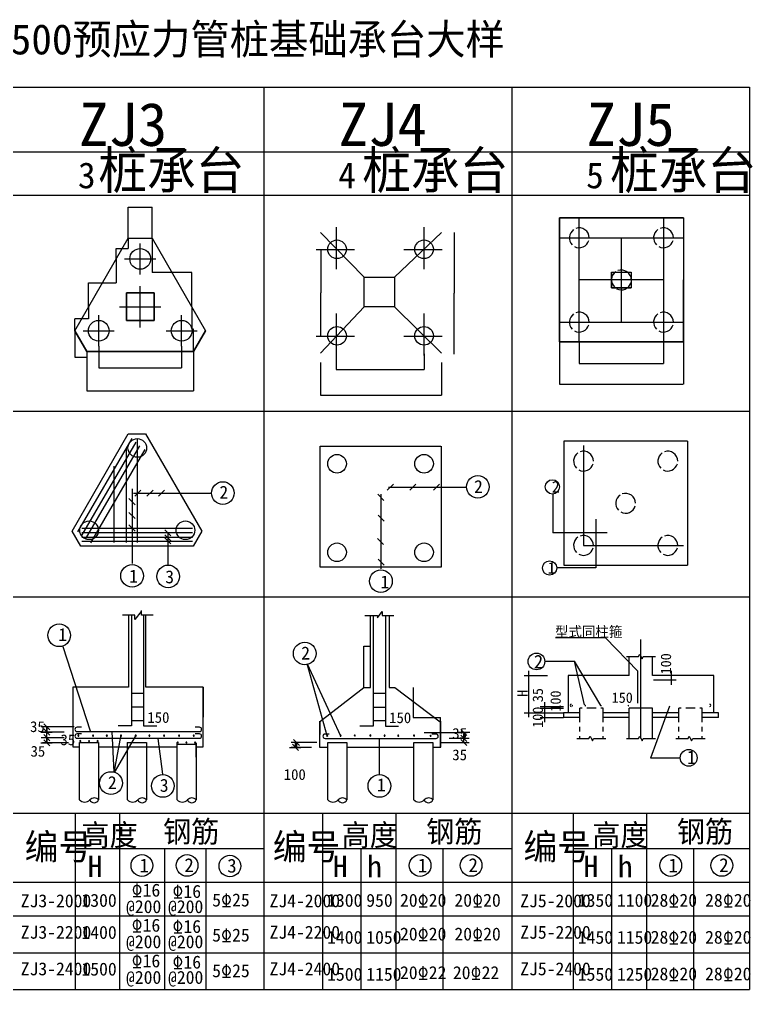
# Model space of a CAD drawing. Header units: metres. Extents: x 286951 to 370790, y 63783 to 92969.
# Drawn here: x 348724 to 370790, y 63783 to 92969 of the extents above; entities that cross this region are included whole.
import ezdxf

# ---------------------------------------------------------------- set-up
doc = ezdxf.new("R2010")
doc.units = ezdxf.units.M
for name, color, linetype in [('000JN-COL01-------456', 2, 'Continuous'), ('AXIS', 3, 'Continuous'), ('CC3', 7, 'Continuous'), ('DIME', 140, 'Continuous'), ('JGELEM', 130, 'Continuous'), ('NONE', 7, 'Continuous'), ('PUB_DIM', 3, 'Continuous'), ('QC', 4, 'Continuous'), ('STEEL', 6, 'Continuous'), ('TEXT1', 9, 'Continuous'), ('WALL1', 94, 'Continuous'), ('WALL2', 3, 'Continuous'), ('ZX', 3, 'Continuous')]:
    doc.layers.add(name, color=color, linetype=linetype)
doc.dimstyles.get("Standard").update_dxf_attribs({"dimtxt": 2.5, "dimasz": 2.5, "dimexe": 1.25, "dimexo": 0.625, "dimtad": 1, "dimcen": 2.5, "dimazin": 3, "dimtfac": 1, "dimtmove": 0, "dimatfit": 3})

# ---------------------------------------------------------------- blocks, each defined once
blk = doc.blocks.new('TICK')
for p, q in [((0, 141.37), (0, -122.15)), ((0, 0), (104.56, 0))]:
    blk.add_line(p, q)
blk.add_lwpolyline([(-70.71, -70.71), (70.71, 70.71)])
blk = doc.blocks.new('*D14')
for p, q in [((365572.54, 83265.36), (365572.54, 82616.3)), ((368108.84, 83265.36), (368108.84, 82616.3)), ((365572.79, 82616.3), (366838.69, 82616.3)), ((366842.69, 82616.3), (368108.59, 82616.3))]:
    blk.add_line(p, q)
at = {"layer": 'Defpoints'}
for p in [(365572.54, 83265.36), (368108.84, 83265.36), (365572.54, 82616.3)]:
    blk.add_point(p, dxfattribs=at)
at = {"layer": 'CC3', "insert": (366840.69, 82616.3), "char_height": 1, "attachment_point": 5}
blk.add_mtext('2125', dxfattribs=at)
blk = doc.blocks.new('*D15')
for p, q in [((364975.56, 83265.36), (364975.56, 81997.32)), ((368705.26, 83265.36), (368705.26, 81997.32)), ((364975.81, 81997.32), (366838.41, 81997.32)), ((366842.41, 81997.32), (368705.01, 81997.32))]:
    blk.add_line(p, q)
at = {"layer": 'Defpoints'}
for p in [(364975.56, 83265.36), (368705.26, 83265.36), (364975.56, 81997.32)]:
    blk.add_point(p, dxfattribs=at)
at = {"layer": 'CC3', "insert": (366840.41, 81997.32), "char_height": 1, "attachment_point": 5}
blk.add_mtext('3125', dxfattribs=at)
blk = doc.blocks.new('*D39')
for p, q in [((359086.48, 72869.91), (359086.48, 74114.69)), ((359086.73, 74114.69), (359189.625, 74114.69)), ((359191.625, 74114.69), (359294.52, 74114.69)), ((359294.77, 72869.91), (359294.77, 74114.69))]:
    blk.add_line(p, q)
at = {"layer": 'Defpoints'}
for p in [(359086.48, 74114.69), (359086.48, 72869.91), (359294.77, 72869.91)]:
    blk.add_point(p, dxfattribs=at)
at = {"layer": 'CC3', "insert": (359190.625, 74114.69), "char_height": 1, "attachment_point": 5}
blk.add_mtext('50', dxfattribs=at)
blk = doc.blocks.new('*D45')
for p, q in [((360578.31, 72865.99), (360578.31, 71967.71)), ((360578.56, 71967.71), (360989.64, 71967.71)), ((360990.64, 71967.71), (361401.72, 71967.71)), ((361401.97, 71069.43), (361401.97, 71967.71))]:
    blk.add_line(p, q)
at = {"layer": 'Defpoints'}
for p in [(360578.31, 72865.99), (360578.31, 71967.71), (361401.97, 71069.43)]:
    blk.add_point(p, dxfattribs=at)
at = {"layer": 'CC3', "insert": (360990.14, 71967.71), "char_height": 1, "attachment_point": 5}
blk.add_mtext('H', dxfattribs=at)
blk = doc.blocks.new('*D46')
for p, q in [((354034, 71209.1), (354034, 70770.47)), ((354047.63, 71201.65), (354047.63, 70770.47)), ((354034.25, 70770.47), (354039.315, 70770.47)), ((354042.315, 70770.47), (354047.38, 70770.47))]:
    blk.add_line(p, q)
at = {"layer": 'Defpoints'}
for p in [(354034, 71209.1), (354047.63, 71201.65), (354034, 70770.47)]:
    blk.add_point(p, dxfattribs=at)
at = {"layer": 'CC3', "insert": (354040.815, 70770.47), "char_height": 1, "attachment_point": 5}
blk.add_mtext('100', dxfattribs=at)
blk = doc.blocks.new('*D47')
for p, q in [((357770.89, 71839.74), (357770.89, 71454.58)), ((357770.64, 71454.58), (357770.39, 71454.58)), ((357770.89, 71069.43), (357770.89, 71454.58)), ((357770.89, 71454.58), (357770.89, 71454.58)), ((357771.14, 71454.58), (357771.39, 71454.58))]:
    blk.add_line(p, q)
at = {"layer": 'Defpoints'}
for p in [(357770.89, 71839.74), (357770.89, 71454.58), (357770.89, 71069.43)]:
    blk.add_point(p, dxfattribs=at)
at = {"layer": 'CC3', "insert": (357770.89, 71455.705), "char_height": 1, "attachment_point": 5}
blk.add_mtext('h', dxfattribs=at)
blk = doc.blocks.new('*D48')
for p, q in [((354254.79, 72877.31), (354254.79, 71982.79)), ((354254.54, 71982.79), (354254.29, 71982.79)), ((354254.79, 71088.27), (354254.79, 71982.79)), ((354254.79, 71982.79), (354254.79, 71982.79)), ((354255.04, 71982.79), (354255.29, 71982.79))]:
    blk.add_line(p, q)
at = {"layer": 'Defpoints'}
for p in [(354254.79, 72877.31), (354254.79, 71982.79), (354254.79, 71088.27)]:
    blk.add_point(p, dxfattribs=at)
at = {"layer": 'CC3', "insert": (354254.79, 71983.915), "char_height": 1, "attachment_point": 5}
blk.add_mtext('H', dxfattribs=at)
blk = doc.blocks.new('*D49')
for p, q in [((350751.3, 82978.36), (350751.3, 81800.16)), ((353967.84, 82978.36), (353967.84, 81800.16)), ((350751.55, 81800.16), (352357.57, 81800.16)), ((352361.57, 81800.16), (353967.59, 81800.16))]:
    blk.add_line(p, q)
at = {"layer": 'Defpoints'}
for p in [(350751.3, 82978.36), (353967.84, 82978.36), (350751.3, 81800.16)]:
    blk.add_point(p, dxfattribs=at)
at = {"layer": 'CC3', "insert": (352359.57, 81800.16), "char_height": 1, "attachment_point": 5}
blk.add_mtext('2071', dxfattribs=at)
blk = doc.blocks.new('*D50')
for p, q in [((351111.57, 83134.36), (351111.57, 82487.44)), ((353607.57, 83134.36), (353607.57, 82487.44)), ((351111.82, 82487.44), (352357.57, 82487.44)), ((352361.57, 82487.44), (353607.32, 82487.44))]:
    blk.add_line(p, q)
at = {"layer": 'Defpoints'}
for p in [(351111.57, 83134.36), (353607.57, 83134.36), (351111.57, 82487.44)]:
    blk.add_point(p, dxfattribs=at)
at = {"layer": 'CC3', "insert": (352359.57, 82487.44), "char_height": 1, "attachment_point": 5}
blk.add_mtext('1500', dxfattribs=at)
blk = doc.blocks.new('*D51')
for p, q in [((352719.84, 86387.96), (352719.84, 85355.42)), ((353313.97, 85355.42), (352719.59, 85355.42)), ((353912.35, 85355.42), (353317.97, 85355.42)), ((353912.1, 84322.89), (353912.1, 85355.42))]:
    blk.add_line(p, q)
at = {"layer": 'Defpoints'}
for p in [(352719.84, 86387.96), (353912.1, 85355.42), (353912.1, 84322.89)]:
    blk.add_point(p, dxfattribs=at)
at = {"layer": 'CC3', "insert": (353315.97, 85355.42), "char_height": 1, "attachment_point": 5}
blk.add_mtext('1360', dxfattribs=at)
blk = doc.blocks.new('*D54')
for p, q in [((351639.04, 85763.96), (351639.04, 85043.42)), ((350807.04, 84322.89), (350807.04, 85043.42)), ((350807.29, 85043.42), (351221.54, 85043.42)), ((351224.54, 85043.42), (351638.79, 85043.42))]:
    blk.add_line(p, q)
at = {"layer": 'Defpoints'}
for p in [(351639.04, 85763.96), (350807.04, 85043.42), (350807.04, 84322.89)]:
    blk.add_point(p, dxfattribs=at)
at = {"layer": 'CC3', "insert": (351223.04, 85043.42), "char_height": 1, "attachment_point": 5}
blk.add_mtext('860', dxfattribs=at)
blk = doc.blocks.new('*D55')
for p, q in [((350807.04, 84322.89), (350807.04, 83962.62)), ((350597.54, 83962.62), (350390.79, 83962.62)), ((350391.04, 83602.36), (350391.04, 83962.62)), ((350807.29, 83962.62), (350600.54, 83962.62))]:
    blk.add_line(p, q)
at = {"layer": 'Defpoints'}
for p in [(350807.04, 84322.89), (350807.04, 83962.62), (350391.04, 83602.36)]:
    blk.add_point(p, dxfattribs=at)
at = {"layer": 'CC3', "insert": (350599.04, 83962.62), "char_height": 1, "attachment_point": 5}
blk.add_mtext('428', dxfattribs=at)
blk = doc.blocks.new('*D57')
for p, q in [((350391.04, 83602.36), (350391.04, 82810.64)), ((350751.3, 82978.36), (350751.3, 82810.64)), ((350391.29, 82810.64), (350569.67, 82810.64)), ((350572.67, 82810.64), (350751.05, 82810.64))]:
    blk.add_line(p, q)
at = {"layer": 'Defpoints'}
for p in [(350391.04, 83602.36), (350751.3, 82978.36), (350391.04, 82810.64)]:
    blk.add_point(p, dxfattribs=at)
at = {"layer": 'CC3', "insert": (350571.17, 82810.64), "char_height": 1, "attachment_point": 5}
blk.add_mtext('500', dxfattribs=at)
blk = doc.blocks.new('*D58')
for p, q in [((351999.3, 86387.96), (351999.3, 86075.96)), ((351639.04, 85763.96), (351639.04, 86075.96)), ((351639.29, 86075.96), (351817.67, 86075.96)), ((351820.67, 86075.96), (351999.05, 86075.96))]:
    blk.add_line(p, q)
at = {"layer": 'Defpoints'}
for p in [(351999.3, 86387.96), (351639.04, 86075.96), (351639.04, 85763.96)]:
    blk.add_point(p, dxfattribs=at)
at = {"layer": 'CC3', "insert": (351819.17, 86075.96), "char_height": 1, "attachment_point": 5}
blk.add_mtext('500', dxfattribs=at)
blk = doc.blocks.new('*D59')
for p, q in [((351999.3, 86387.96), (351999.3, 87316.53)), ((351999.55, 87316.53), (352358.07, 87316.53)), ((352361.07, 87316.53), (352719.59, 87316.53)), ((352719.84, 86387.96), (352719.84, 87316.53))]:
    blk.add_line(p, q)
at = {"layer": 'Defpoints'}
for p in [(351999.3, 87316.53), (351999.3, 86387.96), (352719.84, 86387.96)]:
    blk.add_point(p, dxfattribs=at)
at = {"layer": 'CC3', "insert": (352359.57, 87316.53), "char_height": 1, "attachment_point": 5}
blk.add_mtext('571', dxfattribs=at)
blk = doc.blocks.new('*D60')
for p, q in [((358258.86, 82904.24), (358258.86, 82432.26)), ((360907.35, 82904.24), (360907.35, 82432.26)), ((358259.11, 82432.26), (359581.105, 82432.26)), ((359585.105, 82432.26), (360907.1, 82432.26))]:
    blk.add_line(p, q)
at = {"layer": 'Defpoints'}
for p in [(358258.86, 82904.24), (360907.35, 82904.24), (358258.86, 82432.26)]:
    blk.add_point(p, dxfattribs=at)
at = {"layer": 'CC3', "insert": (359583.105, 82432.26), "char_height": 1, "attachment_point": 5}
blk.add_mtext('1500', dxfattribs=at)
blk = doc.blocks.new('*D61')
for p, q in [((357785.6, 82648.4), (357785.6, 81660.96)), ((361424.42, 82648.4), (361424.42, 81660.96)), ((357785.85, 81660.96), (359603.01, 81660.96)), ((359607.01, 81660.96), (361424.17, 81660.96))]:
    blk.add_line(p, q)
at = {"layer": 'Defpoints'}
for p in [(357785.6, 82648.4), (361424.42, 82648.4), (357785.6, 81660.96)]:
    blk.add_point(p, dxfattribs=at)
at = {"layer": 'CC3', "insert": (359605.01, 81660.96), "char_height": 1, "attachment_point": 5}
blk.add_mtext('2500', dxfattribs=at)
blk = doc.blocks.new('*D62')
for p, q in [((353912.1, 84322.89), (353912.1, 83650.62)), ((353938.47, 83650.62), (353911.85, 83650.62)), ((353968.09, 83650.62), (353941.47, 83650.62)), ((353967.84, 82978.36), (353967.84, 83650.62))]:
    blk.add_line(p, q)
at = {"layer": 'Defpoints'}
for p in [(353912.1, 84322.89), (353967.84, 83650.62), (353967.84, 82978.36)]:
    blk.add_point(p, dxfattribs=at)
at = {"layer": 'CC3', "insert": (353939.97, 83650.62), "char_height": 1, "attachment_point": 5}
blk.add_mtext('928', dxfattribs=at)
blk = doc.blocks.new('*D63')
for p, q in [((357798.05, 86043.66), (357798.05, 84742.44)), ((357797.8, 84742.44), (357797.55, 84742.44)), ((357798.05, 83441.22), (357798.05, 84742.44)), ((357798.05, 84742.44), (357798.05, 84742.44)), ((357798.3, 84742.44), (357798.55, 84742.44))]:
    blk.add_line(p, q)
at = {"layer": 'Defpoints'}
for p in [(357798.05, 86043.66), (357798.05, 84742.44), (357798.05, 83441.22)]:
    blk.add_point(p, dxfattribs=at)
at = {"layer": 'CC3', "insert": (357798.05, 84743.565), "char_height": 1, "attachment_point": 5}
blk.add_mtext('1500', dxfattribs=at)
blk = doc.blocks.new('*D64')
for p, q in [((361804.78, 86557.93), (361804.78, 84730.27)), ((361804.53, 84730.27), (361804.28, 84730.27)), ((361804.78, 82902.61), (361804.78, 84730.27)), ((361804.78, 84730.27), (361804.78, 84730.27)), ((361805.03, 84730.27), (361805.28, 84730.27))]:
    blk.add_line(p, q)
at = {"layer": 'Defpoints'}
for p in [(361804.78, 86557.93), (361804.78, 84730.27), (361804.78, 82902.61)]:
    blk.add_point(p, dxfattribs=at)
at = {"layer": 'CC3', "insert": (361804.78, 84731.395), "char_height": 1, "attachment_point": 5}
blk.add_mtext('2500', dxfattribs=at)
blk = doc.blocks.new('*D65')
for p, q in [((368705.42, 86397.81), (368705.42, 85129.66)), ((368705.17, 85129.66), (368704.92, 85129.66)), ((368705.42, 83861.51), (368705.42, 85129.66)), ((368705.42, 85129.66), (368705.42, 85129.66)), ((368705.67, 85129.66), (368705.92, 85129.66))]:
    blk.add_line(p, q)
at = {"layer": 'Defpoints'}
for p in [(368705.42, 86397.81), (368705.42, 85129.66), (368705.42, 83861.51)]:
    blk.add_point(p, dxfattribs=at)
at = {"layer": 'CC3', "insert": (368705.42, 85130.785), "char_height": 1, "attachment_point": 5}
blk.add_mtext('2125', dxfattribs=at)
blk = doc.blocks.new('*D66')
for p, q in [((368705.42, 86994.52), (368705.42, 85129.67)), ((368705.17, 85129.67), (368704.92, 85129.67)), ((368705.42, 83264.82), (368705.42, 85129.67)), ((368705.42, 85129.67), (368705.42, 85129.67)), ((368705.67, 85129.67), (368705.92, 85129.67))]:
    blk.add_line(p, q)
at = {"layer": 'Defpoints'}
for p in [(368705.42, 86994.52), (368705.42, 85129.67), (368705.42, 83264.82)]:
    blk.add_point(p, dxfattribs=at)
at = {"layer": 'CC3', "insert": (368705.42, 85130.795), "char_height": 1, "attachment_point": 5}
blk.add_mtext('3125', dxfattribs=at)

msp = doc.modelspace()

# ---------------------------------------------------------------- linework, layer by layer
for p, q in [((368705.42, 86994.73), (364976.04, 86994.73)), ((364976.04, 86994.73), (364976.04, 83265.36)), ((368705.42, 86994.73), (368705.42, 83265.36)), ((364976.04, 83265.36), (368705.42, 83265.36)), ((350486.35, 77552.95), (352121.05, 80364.09)), ((352266.02, 80364.09), (352266.02, 77236.79)), ((368833.94, 80277.13), (365104.56, 80277.13)), ((365104.56, 80277.13), (365104.56, 76547.76)), ((368833.94, 80277.13), (368833.94, 76547.76)), ((350601.33, 77442.29), (352236.03, 80253.43)), ((350717.97, 77331.64), (352352.67, 80142.78)), ((350877.94, 77220.99), (352512.64, 80032.12)), ((351932.75, 80080.86), (351932.75, 77236.79)), ((351571.15, 79527.6), (351571.15, 77236.79)), ((350602.99, 77663.6), (353932.38, 77663.6)), ((350601.33, 77537.14), (353930.72, 77537.14)), ((350601.33, 77394.87), (353930.72, 77394.87)), ((350601.33, 77268.41), (353930.72, 77268.41)), ((365104.56, 76547.76), (368833.94, 76547.76)), ((350368.76, 71685.73), (349379, 71685.73)), ((350071.54, 71531.33), (349420.29, 71531.33)), ((349550.29, 71687.03), (349550.29, 71688.33)), ((349550.29, 71362.75), (349550.29, 71531.33)), ((349550.29, 71530.03), (349550.29, 71528.73)), ((360902.2, 71518.57), (362203.43, 71518.57)), ((362098.41, 71519.87), (362098.41, 71521.17)), ((350071.54, 71360.15), (349379, 71360.15)), ((349550.29, 71361.45), (349550.29, 71362.75)), ((357672.76, 71214.96), (356906.1, 71214.96)), ((357036.1, 71216.26), (357036.1, 71217.56)), ((361427.09, 71214.96), (362228.41, 71214.96)), ((361661.97, 71342.93), (362228.41, 71342.93)), ((361661.97, 71342.93), (362228.41, 71342.93)), ((362098.41, 71344.23), (362098.41, 71345.53)), ((362098.41, 71341.63), (362098.41, 71340.33)), ((362098.41, 71213.66), (362098.41, 71212.36)), ((350198.92, 71209.1), (349420.29, 71209.1)), ((349550.29, 71207.8), (349550.29, 71206.5)), ((357510.89, 71069.43), (356906.1, 71069.43)), ((357036.1, 71068.13), (357036.1, 71066.83))]:
    msp.add_line(p, q)
for points in [[(364976.04, 86994.73), (368705.42, 86994.73), (368705.42, 83265.36), (364976.04, 83265.36), (364976.04, 86994.73)], [(351943.57, 84738.89), (352775.57, 84738.89), (352775.57, 83906.89), (351943.57, 83906.89), (351943.57, 84738.89)], [(352379.72, 78807.12), (352195.87, 78623.27)], [(352747.52, 78807.12), (352563.67, 78623.27)], [(353089.61, 78807.12), (352905.76, 78623.27)], [(359980.46, 78991.54), (359796.61, 78807.69)], [(360656.46, 78991.54), (360472.61, 78807.69)], [(361371.46, 78991.54), (361187.61, 78807.69)], [(352021.53, 78553.01), (352205.38, 78369.16)], [(359510.2, 78681.72), (359694.04, 78497.87)], [(352021.53, 78135.93), (352205.38, 77952.09)], [(359520.04, 78057.72), (359703.89, 77873.87)], [(352021.53, 77760.1), (352205.38, 77576.25)], [(353098.93, 77614.93), (353282.78, 77431.08)], [(353098.93, 77465.28), (353282.78, 77281.43)], [(353098.93, 77372.12), (353282.78, 77188.27)], [(359500.54, 77355.72), (359684.39, 77171.87)], [(359520.04, 76731.72), (359703.89, 76547.87)]]:
    msp.add_lwpolyline(points)
at = {"layer": '000JN-COL01-------456'}
msp.add_lwpolyline([(366542.38, 85368.73), (367139.08, 85368.73), (367139.08, 84891.37), (366542.38, 84891.37), (366542.38, 85368.73)], dxfattribs=at)
at = {"layer": 'AXIS'}
for p, q in [((366840.73, 83862.06), (366840.73, 86398.03)), ((368108.72, 85130.05), (365572.74, 85130.05)), ((364775.79, 78695.8), (364775.79, 77519.83)), ((366073.06, 77932.7), (366073.06, 76472.3)), ((366417.3, 77519.83), (364775.79, 77519.83)), ((366073.06, 76472.3), (364888.66, 76472.3)), ((366366.67, 74364.56), (364856.4, 74364.56)), ((367331.78, 73366.29), (366366.67, 74364.56)), ((367428.75, 71333.82), (367428.75, 74317.32)), ((364531.97, 73667.67), (365425.06, 73667.67)), ((365732.3, 72345.61), (365425.06, 73667.67)), ((366223.72, 72333.61), (365425.06, 73667.67)), ((364058.32, 71982.07), (364058.32, 73374.72)), ((367331.78, 72395.28), (367331.78, 73366.29)), ((368352.85, 72954.25), (368352.85, 73375.45)), ((363917.92, 73234.32), (364619.92, 73234.32)), ((368493.25, 73235.05), (367804.29, 73235.05)), ((368493.25, 73094.65), (367804.29, 73094.65)), ((364533, 71830.32), (364533, 72424.98)), ((363917.92, 72111.12), (364619.92, 72111.12)), ((364392.6, 72300.66), (365094.6, 72300.66)), ((364392.6, 72251.52), (365094.6, 72251.52)), ((364392.6, 72111.12), (365094.6, 72111.12)), ((368289.13, 72311.47), (367718.06, 70745.47)), ((364392.6, 71970.72), (365094.6, 71970.72)), ((368611.15, 70745.47), (367718.06, 70745.47))]:
    msp.add_line(p, q, dxfattribs=at)
at = {"layer": 'CC3'}
for p, q in [((360902.81, 85456.8), (360902.81, 86720.1)), ((360902.81, 85456.8), (360902.81, 86720.1)), ((357782.1, 86557.93), (359100.21, 85216.63)), ((360015.17, 85216.63), (361422.67, 86557.93)), ((350391.04, 83602.36), (351999.3, 86387.96)), ((351999.3, 86387.96), (352719.84, 86387.96)), ((352719.84, 86387.96), (354328.1, 83602.36)), ((359100.21, 85216.63), (360015.17, 85216.63)), ((359100.21, 84333.98), (359100.21, 85216.63)), ((360015.17, 85216.63), (360015.17, 84317.35)), ((359100.21, 84317.35), (357782.1, 82927.55)), ((360015.17, 84317.35), (359100.21, 84317.35)), ((360015.17, 84317.35), (361422.67, 82927.55)), ((360902.81, 82853.8), (360902.81, 84117.1)), ((350391.04, 83602.36), (350751.3, 82978.36)), ((353967.84, 82978.36), (354328.1, 83602.36)), ((350751.3, 82978.36), (353967.84, 82978.36)), ((350312.74, 77573.92), (352002.74, 80501.09)), ((352002.74, 80501.09), (352522.74, 80501.09)), ((352522.74, 80501.09), (354212.74, 77573.92)), ((357775.05, 80129.61), (361409.39, 80129.61)), ((357775.05, 76488.29), (357775.05, 80128.29)), ((361415.05, 80128.29), (361415.05, 76488.29)), ((352113.45, 78844.03), (352113.45, 76605.92)), ((359834.19, 78899.62), (362153.77, 78899.62)), ((359834.19, 78899.62), (362153.77, 78899.62)), ((350572.74, 77123.59), (350312.74, 77573.92)), ((354212.74, 77573.92), (353952.74, 77123.59)), ((353952.74, 77123.59), (350572.74, 77123.59)), ((361415.05, 76488.29), (357775.05, 76488.29)), ((352194.37, 75044.79), (351831.1, 75044.79)), ((352017.74, 72877.82), (352017.74, 75046.11)), ((352392.67, 75152.81), (352194.37, 74918.33)), ((352194.37, 74918.33), (352194.37, 75044.79)), ((352402.66, 75046.11), (352402.66, 75187.06)), ((352747.6, 75046.11), (352402.66, 75046.11)), ((352530.97, 72877.82), (352530.97, 75046.11)), ((359121.47, 75040.84), (359504.73, 75040.84)), ((359294.77, 72869.91), (359294.77, 75040.84)), ((359504.73, 74964.44), (359644.71, 75155.45)), ((359504.73, 75040.84), (359504.73, 74964.44)), ((359644.71, 75155.45), (359644.71, 75040.84)), ((359644.71, 75040.84), (359992.98, 75040.84)), ((359853, 75040.84), (359853, 72869.91)), ((367077.75, 73234.32), (365235, 73234.32)), ((365235, 73234.32), (365235, 72111.12)), ((369622.5, 73234.32), (367779.75, 73234.32)), ((369622.5, 72111.12), (369622.5, 73234.32)), ((352012.74, 72877.82), (350329.71, 72877.82)), ((350329.71, 72877.82), (350329.71, 71087.59)), ((354258.99, 72877.82), (352530.97, 72877.82)), ((354258.99, 71087.59), (354258.99, 72877.82)), ((357760.05, 71841.1), (359086.48, 72869.91)), ((359086.48, 72869.91), (359294.77, 72869.91)), ((359853, 72869.91), (360027.97, 72869.91)), ((360027.97, 72869.91), (361389.39, 71841.1)), ((365094.6, 72111.12), (365094.6, 71970.72)), ((365586, 72111.12), (365094.6, 72111.12)), ((367077.75, 72111.12), (366288, 72111.12)), ((368569.5, 72111.12), (367779.75, 72111.12)), ((369762.9, 72111.12), (369271.5, 72111.12)), ((369762.9, 71970.72), (369762.9, 72111.12)), ((357770.05, 71077.06), (357770.05, 71859.54)), ((361407.72, 71077.06), (361407.72, 71859.54)), ((365586, 71970.72), (365094.6, 71970.72)), ((367077.75, 71970.72), (366288, 71970.72)), ((368569.5, 71970.72), (367779.75, 71970.72)), ((369762.9, 71970.72), (369271.5, 71970.72)), ((350535.94, 69490.53), (350535.94, 71213.97)), ((350535.94, 71213.97), (351109.84, 71213.97)), ((351109.84, 71213.97), (351109.84, 69490.53)), ((351971.51, 71213.97), (352545.4, 71213.97)), ((351975.68, 69490.53), (351975.68, 71213.97)), ((352549.57, 71213.97), (352549.57, 69490.53)), ((353473.74, 69490.53), (353473.74, 71213.97)), ((358006.28, 69490.53), (358006.28, 71213.97)), ((358006.28, 71213.97), (358580.17, 71213.97)), ((358580.17, 71213.97), (358580.17, 69490.53)), ((360597.47, 71213.97), (361171.36, 71213.97)), ((360597.47, 69490.53), (360597.47, 71213.97)), ((361171.36, 71213.97), (361171.36, 69490.53)), ((350329.71, 71087.59), (350535.94, 71087.59)), ((351106.24, 71087.59), (353480.8, 71087.59)), ((353467.19, 71168.62), (354047.63, 71168.62)), ((354047.63, 71168.62), (354047.63, 69490.53)), ((354047.63, 71087.59), (354258.99, 71087.59)), ((357768.39, 71078.37), (358001.68, 71078.37)), ((358581.57, 71078.37), (360591.2, 71078.37)), ((361171.1, 71078.37), (361406.05, 71078.37)), ((361407.72, 71077.06), (361407.72, 71077.06))]:
    msp.add_line(p, q, dxfattribs=at)
msp.add_lwpolyline([(351999.3, 86387.96), (352719.84, 86387.96), (354328.1, 83602.36), (353967.84, 82978.36), (350751.3, 82978.36), (350391.04, 83602.36), (351999.3, 86387.96)], dxfattribs=at)
msp.add_lwpolyline([(351943.57, 83906.89), (352775.57, 83906.89), (352775.57, 84738.89), (351943.57, 84738.89)], close=True, dxfattribs=at)
for centre, radius in [((358283.29, 86053.54), 280.59), ((360902.81, 86053.54), 280.59), ((352359.57, 85763.96), 312), ((351111.57, 83602.36), 312), ((353607.57, 83602.36), 312), ((358283.29, 83450.54), 280.59), ((360902.81, 83450.54), 280.59), ((352272.69, 80076.91), 280.59), ((358283.29, 79601.36), 280.59), ((360902.81, 79601.36), 280.59), ((362523.69, 78904.49), 339.49), ((354846.73, 78720.07), 339.49), ((350822.95, 77599.03), 280.59), ((353720.76, 77600.35), 280.59), ((358283.29, 76937.77), 280.59), ((360902.81, 76937.77), 280.59), ((352115.76, 76230.8), 341.45), ((353200.56, 76212.36), 341.45), ((359604.43, 76068.77), 341.45), ((349921.16, 74440.58), 341.45), ((357311.51, 73892.58), 341.45), ((351480.88, 69995.98), 341.45), ((353040.59, 69909.03), 341.45), ((359559.44, 69909.03), 341.45), ((352411.94, 67515.99), 326.27), ((353770.31, 67518.09), 326.27), ((355059.41, 67500.94), 326.27), ((360783.14, 67515.99), 326.27), ((362319.67, 67518.09), 326.27), ((368327.49, 67515.99), 326.27), ((369864.02, 67518.09), 326.27)]:
    msp.add_circle(centre, radius, dxfattribs=at)
for centre, radius, start, end in [((350690.79, 69631.9), 209.67, 222.39, 317.61), ((350977.73, 69369.93), 178.87, 42.39, 137.61), ((350977.73, 69551.39), 145.45, 204.74, 335.26), ((352130.52, 69631.9), 209.67, 222.39, 317.61), ((352417.47, 69369.93), 178.87, 42.39, 137.61), ((352417.47, 69551.39), 145.45, 204.74, 335.26), ((353628.58, 69631.9), 209.67, 222.39, 317.61), ((353915.53, 69369.93), 178.87, 42.39, 137.61), ((353915.53, 69551.39), 145.45, 204.74, 335.26), ((358161.12, 69631.9), 209.67, 222.39, 317.61), ((358448.07, 69369.93), 178.87, 42.39, 137.61), ((358448.07, 69551.39), 145.45, 204.74, 335.26), ((360752.32, 69631.9), 209.67, 222.39, 317.61), ((361039.26, 69369.93), 178.87, 42.39, 137.61), ((361039.26, 69551.39), 145.45, 204.74, 335.26)]:
    msp.add_arc(centre, radius, start, end, dxfattribs=at)
at = {"layer": 'DIME'}
for centre, radius in [((364765.32, 78905.93), 214.81), ((364681.03, 76466.37), 214.81), ((364283.99, 73654.88), 252.72), ((368866.84, 70754), 252.72)]:
    msp.add_circle(centre, radius, dxfattribs=at)
at = {"layer": 'JGELEM'}
for p, q in [((365572.74, 83265.36), (365572.74, 86994.73)), ((368108.72, 86994.73), (368108.72, 83265.36)), ((364976.04, 86398.03), (368705.42, 86398.03)), ((364976.04, 83862.06), (368705.42, 83862.06)), ((365656.2, 72251.52), (365586, 72251.52)), ((366077.4, 72251.52), (365796.6, 72251.52)), ((366288, 72251.52), (366217.8, 72251.52)), ((367779.75, 72251.52), (367077.75, 72251.52)), ((368639.7, 72251.52), (368569.5, 72251.52)), ((369060.9, 72251.52), (368780.1, 72251.52)), ((369271.5, 72251.52), (369201.3, 72251.52))]:
    msp.add_line(p, q, dxfattribs=at)
for centre, start, end in [((365572.74, 86398.03), 0, 110), ((368108.72, 86398.03), 0, 110), ((365572.74, 86398.03), 124.27, 225), ((368108.72, 86398.03), 124.27, 225), ((365572.74, 86398.03), 241.29, 345), ((368108.72, 86398.03), 241.29, 345), ((366840.73, 85130.05), 124.27, 225), ((366840.73, 85130.05), 0, 110), ((366840.73, 85130.05), 241.29, 345), ((365572.74, 83862.06), 124.27, 225), ((365572.74, 83862.06), 0, 110), ((368108.72, 83862.06), 124.27, 225), ((368108.72, 83862.06), 0, 110), ((365572.74, 83862.06), 241.29, 345), ((368108.72, 83862.06), 241.29, 345), ((365701.26, 79680.43), 0, 110), ((368237.24, 79680.43), 0, 110), ((365701.26, 79680.43), 124.27, 225), ((368237.24, 79680.43), 124.27, 225), ((365701.26, 79680.43), 241.29, 345), ((368237.24, 79680.43), 241.29, 345), ((366969.25, 78412.44), 124.27, 225), ((366969.25, 78412.44), 0, 110), ((366969.25, 78412.44), 241.29, 345), ((365701.26, 77144.46), 124.27, 225), ((365701.26, 77144.46), 0, 110), ((368237.24, 77144.46), 124.27, 225), ((368237.24, 77144.46), 0, 110), ((365701.26, 77144.46), 241.29, 345), ((368237.24, 77144.46), 241.29, 345)]:
    msp.add_arc(centre, 298.35, start, end, dxfattribs=at)
at = {"layer": 'NONE'}
for p, q in [((366542.38, 85368.73), (366542.38, 84891.37)), ((366542.38, 85368.73), (367139.08, 85368.73)), ((367139.08, 85368.73), (367139.08, 84891.37)), ((366542.38, 84891.37), (367139.08, 84891.37))]:
    msp.add_line(p, q, dxfattribs=at)
at = {"layer": 'PUB_DIM'}
msp.add_line((351577.14, 70323.57), (351513.28, 71547.02), dxfattribs=at)
for points in [[(350484.15, 71421.86, 1), (350515.35, 71421.86, 1)], [(350542.49, 71259.31, 1), (350573.69, 71259.31, 1)], [(350805.57, 71259.31, 1), (350836.77, 71259.31, 1)], [(350925.66, 71421.86, 1), (350956.86, 71421.86, 1)], [(351063.38, 71256.68, 1), (351094.58, 71256.68, 1)], [(351340.56, 71421.86, 1), (351371.76, 71421.86, 1)], [(351766.37, 71421.86, 1), (351797.57, 71421.86, 1)], [(352207.88, 71421.86, 1), (352239.08, 71421.86, 1)], [(352622.78, 71421.86, 1), (352653.98, 71421.86, 1)], [(353064.3, 71421.86, 1), (353095.5, 71421.86, 1)], [(353473.74, 71213.97, 1), (353504.94, 71213.97, 1)], [(353515.87, 71421.86, 1), (353547.07, 71421.86, 1)], [(353736.81, 71213.97, 1), (353768.01, 71213.97, 1)], [(353957.39, 71421.86, 1), (353988.59, 71421.86, 1)], [(353994.62, 71211.34, 1), (354025.82, 71211.34, 1)], [(357973.15, 71414.53, 1), (358004.35, 71414.53, 1)], [(358374.85, 71422.21, 1), (358406.05, 71422.21, 1)], [(358802.54, 71424.67, 1), (358833.74, 71424.67, 1)], [(359270.77, 71426.41, 1), (359301.97, 71426.41, 1)], [(359699.37, 71422.57, 1), (359730.57, 71422.57, 1)], [(360111.69, 71421.11, 1), (360142.89, 71421.11, 1)], [(360584.6, 71425.18, 1), (360615.8, 71425.18, 1)], [(361083.49, 71418.81, 1), (361114.69, 71418.81, 1)]]:
    msp.add_lwpolyline(points, format="xyb", close=True, dxfattribs=at)
at = {"layer": 'QC'}
for p, q in [((326774.7, 90933.63), (370692.27, 90933.63)), ((356083.74, 90933.63), (356083.74, 63783.01)), ((363542.27, 90933.63), (363542.27, 63783.01)), ((370692.27, 90933.63), (370692.27, 63783.01)), ((334169.39, 88983.63), (370692.27, 88983.63)), ((326774.7, 87683.63), (370692.27, 87683.63)), ((326774.7, 81183.63), (370692.27, 81183.63)), ((326774.7, 75593.63), (370692.27, 75593.63)), ((326774.7, 69093.63), (370692.27, 69093.63)), ((350398.3, 69093.63), (350398.3, 63783.01)), ((351742.89, 63783.01), (351742.89, 69093.63)), ((357844.3, 69093.63), (357844.3, 63783.01)), ((360051.07, 69093.63), (360051.07, 63783.01)), ((365388.65, 69093.63), (365388.65, 63783.01)), ((367595.43, 69093.63), (367595.43, 63783.01)), ((350398.3, 68030.73), (356083.47, 68030.73)), ((353089.3, 68030.73), (353089.3, 63783.01)), ((354330.74, 68030.73), (354330.74, 63783.01)), ((357844.3, 68030.73), (363533.02, 68030.73)), ((358997.53, 68030.73), (358997.53, 63783.01)), ((361465.48, 68030.73), (361465.48, 63783.01)), ((365388.65, 68030.73), (370692.27, 68030.73)), ((366541.89, 68030.73), (366541.89, 63783.01)), ((369009.83, 68030.73), (369009.83, 63783.01)), ((326774.7, 67013.63), (370692.27, 67013.63)), ((328984.7, 65997.83), (370692.27, 65997.83)), ((328984.7, 64885.8), (370692.27, 64885.8)), ((326774.7, 63783.01), (370692.27, 63783.01))]:
    msp.add_line(p, q, dxfattribs=at)
at = {"layer": 'STEEL'}
for p, q in [((352094.71, 75044.79), (352094.71, 71714.26)), ((352460.27, 75046.11), (352460.27, 71714.26)), ((359371.74, 75036.89), (359371.74, 71706.36)), ((359737.31, 75038.21), (359737.31, 71706.36)), ((352094.71, 72705.16), (352460.27, 72705.16)), ((359371.74, 72697.26), (359737.31, 72697.26)), ((352094.71, 72288.82), (352460.27, 72288.82)), ((359371.74, 72280.91), (359737.31, 72280.91)), ((352094.71, 71882.87), (352460.27, 71882.87)), ((359371.74, 71874.97), (359737.31, 71874.97)), ((352094.71, 71714.26), (351695.78, 71714.26)), ((352460.27, 71714.26), (352859.19, 71714.26)), ((359371.74, 71706.36), (358972.82, 71706.36)), ((359737.31, 71706.36), (360136.23, 71706.36))]:
    msp.add_line(p, q, dxfattribs=at)
for points in [[(350589.08, 71677.02), (350459.08, 71677.02, 1), (350459.08, 71547.02), (354144.28, 71547.02, 1), (354144.28, 71677.02), (354014.28, 71677.02)], [(350589.08, 71475.52), (350459.08, 71475.52, 1), (350459.08, 71345.52), (354144.28, 71345.52, 1), (354144.28, 71475.52), (354014.28, 71475.52)], [(358051.49, 71471.11), (357921.49, 71471.11, 1), (357921.49, 71341.11), (361262.41, 71341.11, 1), (361262.41, 71471.11), (361132.41, 71471.11)]]:
    msp.add_lwpolyline(points, format="xyb", dxfattribs=at)
at = {"layer": 'WALL1'}
for p, q in [((365701.26, 80151.83), (365701.26, 77144.46)), ((365701.26, 77144.46), (368708.63, 77144.46)), ((367077.75, 73234.32), (367077.75, 73800.46)), ((367779.75, 73234.32), (367779.75, 73800.46)), ((365586, 71830.32), (365586, 72251.52)), ((366288, 71830.32), (366288, 72251.52)), ((367077.75, 71340.42), (367077.75, 72251.52)), ((367779.75, 71340.42), (367779.75, 72251.52)), ((368569.5, 71830.32), (368569.5, 72251.52)), ((369271.5, 71830.32), (369271.5, 72251.52)), ((365586, 71549.52), (365586, 71689.92)), ((366288, 71549.52), (366288, 71689.92)), ((368569.5, 71549.52), (368569.5, 71689.92)), ((369271.5, 71549.52), (369271.5, 71689.92)), ((365586, 71340.42), (365586, 71409.12)), ((366288, 71340.42), (366288, 71409.12)), ((368569.5, 71340.42), (368569.5, 71409.12)), ((369271.5, 71340.42), (369271.5, 71409.12))]:
    msp.add_line(p, q, dxfattribs=at)
for points in [[(365499.43, 71340.42), (365865.28, 71340.42), (365900.38, 71410.62), (365970.58, 71270.22), (366005.68, 71340.42), (366375.03, 71340.42)], [(366991.18, 71340.42), (367357.03, 71340.42), (367392.13, 71410.62), (367462.33, 71270.22), (367497.43, 71340.42), (367866.78, 71340.42)], [(368482.93, 71340.42), (368848.78, 71340.42), (368883.88, 71410.62), (368954.08, 71270.22), (368989.18, 71340.42), (369358.53, 71340.42)]]:
    msp.add_lwpolyline(points, dxfattribs=at)
at = {"layer": 'WALL2'}
msp.add_lwpolyline([(366991.18, 73800.46), (367357.03, 73800.46), (367392.13, 73870.66), (367462.33, 73730.26), (367497.43, 73800.46), (367866.78, 73800.46)], dxfattribs=at)
for points in [[(365330, 72367.63, 1), (365330, 72297.43, 1)], [(365363.22, 72321.76, 1), (365363.22, 72335.8, 1), (365363.22, 72321.76, 1)], [(365752.63, 72321.76, 1), (365752.63, 72335.8, 1), (365752.63, 72321.76, 1)], [(366229.32, 72321.76, 1), (366229.32, 72335.8, 1), (366229.32, 72321.76, 1)], [(367050.77, 72321.76, 1), (367050.77, 72335.8, 1), (367050.77, 72321.76, 1)], [(369501.64, 72297.43, 1), (369501.64, 72367.63, 1)]]:
    msp.add_lwpolyline(points, format="xyb", dxfattribs=at)
at = {"layer": 'ZX'}
for p, q in [((358263.3, 85456.8), (358263.3, 86720.1)), ((360902.81, 85456.8), (360902.81, 86720.1)), ((352359.57, 85295.96), (352359.57, 86231.96)), ((357653.29, 86044.22), (358810.22, 86044.22)), ((360292.8, 86044.22), (361449.74, 86044.22)), ((351891.57, 85763.96), (352827.57, 85763.96)), ((352359.57, 83698.89), (352359.57, 84946.89)), ((351111.57, 83134.36), (351111.57, 84070.36)), ((351735.57, 84322.89), (352983.57, 84322.89)), ((353607.57, 83134.36), (353607.57, 84070.36)), ((358263.3, 82853.8), (358263.3, 84117.1)), ((360902.81, 82853.8), (360902.81, 84117.1)), ((350643.57, 83602.36), (351579.57, 83602.36)), ((353139.57, 83602.36), (354075.57, 83602.36)), ((357653.29, 83441.22), (358810.22, 83441.22)), ((360292.8, 83441.22), (361449.74, 83441.22)), ((352113.45, 78844.03), (352113.45, 76605.92)), ((359834.19, 78899.62), (362153.77, 78899.62)), ((352157.23, 78715.2), (354476.8, 78715.2)), ((359602.12, 78682), (359602.12, 76443.9)), ((353190.85, 77537.14), (353190.85, 76563.65)), ((350862.95, 71559.19), (350043.1, 74098.96)), ((357990.01, 71414.29), (357381.79, 73579.94)), ((357381.79, 73579.94), (358386.61, 71414.29)), ((352237.69, 71443.27), (351576.15, 70318.29)), ((351576.15, 70318.29), (351787.78, 71443.27)), ((352890.39, 71341.22), (353030.88, 70260.32)), ((359549.73, 71328.66), (359549.73, 70260.32))]:
    msp.add_line(p, q, dxfattribs=at)

# ---------------------------------------------------------------- block references
at = {"xscale": 1.3, "yscale": 1.3, "zscale": 1.3}
for p, rotation in [((349550.29, 71531.33), 90), ((349550.29, 71685.73), 270), ((362098.41, 71518.57), 270), ((349550.29, 71209.1), 90), ((349550.29, 71360.15), 270), ((357061.08, 71214.96), 270), ((362098.41, 71342.93), 90), ((362098.41, 71214.96), 90), ((357036.1, 71069.43), 90)]:
    msp.add_blockref('TICK', p, dxfattribs=dict(at, rotation=rotation))

# ---------------------------------------------------------------- texts
for s, height, p in [('%%130500预应力管桩基础承台大样', 910, (347684.04, 91916.04)), ('桩承台', 1128.45, (351097.43, 87867.48)), ('桩承台', 1128.45, (359040.41, 87867.48)), ('桩承台', 1128.45, (366498.95, 87867.48)), ('钢筋', 650, (353049.79, 68210.59)), ('钢筋', 650, (360969.25, 68210.59)), ('钢筋', 650, (368513.6, 68210.59)), ('编号', 780, (348884.9, 67690.25)), ('高度', 650, (350592.66, 68106.52)), ('编号', 780, (356351.98, 67690.25)), ('高度', 650, (358420.59, 68106.52)), ('编号', 780, (363896.34, 67690.25)), ('高度', 650, (365964.95, 68106.52)), ('%%13116', 390, (352098.77, 66580.24)), ('%%13116', 390, (353327.03, 66543.18)), ('ZJ3-2000', 390, (348764.84, 66259.2)), ('1300', 390, (350591.96, 66273.31)), ('5%%13125', 390, (354525.92, 66283.75)), ('ZJ4-2000', 390, (356252.52, 66259.2)), ('1300', 390, (357985.31, 66273.31)), ('950', 390, (359163.42, 66273.31)), ('20%%13120', 390, (360178.41, 66275.87)), ('20%%13120', 390, (361816.06, 66275.87)), ('ZJ5-2000', 390, (363796.88, 66259.2)), ('1350', 390, (365529.67, 66273.31)), ('1100', 390, (366707.78, 66273.31)), ('28%%13120', 390, (367722.77, 66275.87)), ('28%%13120', 390, (369360.42, 66275.87)), ('@200', 390, (351933.92, 66083.73)), ('@200', 390, (353198.03, 66083.73)), ('ZJ3-2200', 390, (348764.84, 65313.64)), ('1400', 390, (350591.96, 65309.7)), ('%%13116', 390, (352098.77, 65524.91)), ('%%13116', 390, (353327.03, 65487.85)), ('ZJ4-2200', 390, (356252.52, 65313.64)), ('ZJ5-2200', 390, (363796.88, 65313.64)), ('@200', 390, (351933.92, 65028.4)), ('@200', 390, (353198.03, 65028.4)), ('5%%13125', 390, (354525.92, 65228.42)), ('1400', 390, (357985.31, 65161.29)), ('1050', 390, (359163.42, 65161.29)), ('20%%13120', 390, (360178.41, 65260.08)), ('20%%13120', 390, (361816.06, 65260.08)), ('1450', 390, (365529.67, 65161.29)), ('1150', 390, (366707.78, 65161.29)), ('28%%13120', 390, (367722.77, 65163.85)), ('28%%13120', 390, (369360.42, 65163.85)), ('%%13116', 390, (352098.77, 64452.28)), ('%%13116', 390, (353327.03, 64415.22)), ('ZJ3-2400', 390, (348764.84, 64212.85)), ('1500', 390, (350591.96, 64205.06)), ('5%%13125', 390, (354525.92, 64155.79)), ('ZJ4-2400', 390, (356252.52, 64212.85)), ('ZJ5-2400', 390, (363796.88, 64212.85)), ('@200', 390, (351933.92, 63955.77)), ('@200', 390, (353198.03, 63955.77)), ('1500', 390, (357985.31, 64049.26)), ('1150', 390, (359163.42, 64049.26)), ('20%%13122', 390, (360178.41, 64097.81)), ('20%%13122', 390, (361769.95, 64097.81)), ('1550', 390, (365529.67, 64049.26)), ('1250', 390, (366707.78, 64049.26)), ('28%%13120', 390, (367722.77, 64061.05)), ('28%%13120', 390, (369360.42, 64061.05))]:
    msp.add_text(s, height=height).set_placement(p)
at = {"char_height": 325, "attachment_point": 1}
for s, insert in [('35', (349045.63, 71855.68)), ('\\A1;35', (361753.1, 71651.53)), ('\\A1;35', (349960.85, 71459.76)), ('\\A1;35', (349060.31, 71115.2)), ('\\A1;35', (361753.1, 71008.21)), ('\\A1;100', (356679.5, 70415.58))]:
    msp.add_mtext(s, dxfattribs=dict(at, insert=insert))
at = {"layer": 'CC3'}
for s, height, p in [('ZJ3', 1300, (350519.8, 89163.06)), ('ZJ4', 1300, (358333.66, 89163.06)), ('ZJ5', 1300, (365792.19, 89163.06)), ('2', 390, (362405.87, 78718.77)), ('2', 390, (354742.89, 78549.06)), ('1', 390, (352025.38, 76026.73)), ('3', 390, (353113.07, 76004.72)), ('1', 390, (359590.35, 75850.99)), ('1', 390, (349893.93, 74266.81)), ('2', 390, (357205.48, 73712.99)), ('150', 325, (352576.02, 71807.42)), ('150', 325, (359853.05, 71799.52)), ('2', 390, (351386.84, 69813.76)), ('3', 390, (352948.1, 69732.57)), ('1', 390, (359484.38, 69746.35)), ('H', 650, (350780.06, 67166.43)), ('1', 416, (352341.98, 67310.53)), ('2', 416, (353690.64, 67318.93)), ('3', 416, (354979.74, 67301.78)), ('H', 650, (358158.75, 67166.43)), ('h', 650, (359189.79, 67158.06)), ('1', 416, (360713.17, 67310.53)), ('2', 416, (362240, 67318.93)), ('H', 650, (365703.11, 67166.43)), ('h', 650, (366734.15, 67158.06)), ('1', 416, (368257.53, 67310.53)), ('2', 416, (369784.36, 67318.93))]:
    msp.add_text(s, height=height, dxfattribs=at).set_placement(p)
at = {"layer": 'QC'}
for s, p in [('3', (350487.9, 87888.47)), ('4', (358321.33, 87888.47)), ('5', (365779.86, 87888.47))]:
    msp.add_text(s, height=780, dxfattribs=at).set_placement(p)
at = {"layer": 'TEXT1'}
for s, height, p in [('2', 348.07, (364747.01, 78732.98)), ('1', 348.07, (364623.19, 76296.52)), ('型式同柱箍', 312, (364842.17, 74394.1)), ('2', 409.5, (364207.71, 73442.35)), ('150', 312, (366547.79, 72409.55)), ('1', 409.5, (368814.5, 70568.77))]:
    msp.add_text(s, height=height, dxfattribs=at).set_placement(p)
for s, p in [('100', (368337.23, 73264.46)), ('H', (364019.26, 72589)), ('35', (364480.95, 72429.53)), ('100', (365015.97, 72144.65)), ('100', (364479.94, 71657.58))]:
    msp.add_text(s, height=312, rotation=90, dxfattribs=at).set_placement(p)

# ---------------------------------------------------------------- dimensions: what is measured, and where the dimension line sits
at = {"layer": 'CC3'}
for base, p1, p2, text, picture, middle in [((351999.3, 87316.53), (351999.3, 86387.96), (352719.84, 86387.96), '571', '*D59', (352359.57, 87316.53)), ((368705.42, 85129.67), (368705.42, 83264.82), (368705.42, 86994.52), '3125', '*D66', (368705.42, 85130.795)), ((361804.78, 84730.27), (361804.78, 86557.93), (361804.78, 82902.61), '2500', '*D64', (361804.78, 84731.395)), ((368705.42, 85129.66), (368705.42, 83861.51), (368705.42, 86397.81), '2125', '*D65', (368705.42, 85130.785)), ((351639.04, 86075.96), (351639.04, 85763.96), (351999.3, 86387.96), '500', '*D58', (351819.17, 86075.96)), ((353912.1, 85355.42), (353912.1, 84322.89), (352719.84, 86387.96), '1360', '*D51', (353315.97, 85355.42)), ((357798.05, 84742.44), (357798.05, 86043.66), (357798.05, 83441.22), '1500', '*D63', (357798.05, 84743.565)), ((350807.04, 85043.42), (350807.04, 84322.89), (351639.04, 85763.96), '860', '*D54', (351223.04, 85043.42)), ((350807.04, 83962.62), (350807.04, 84322.89), (350391.04, 83602.36), '428', '*D55', (350599.04, 83962.62)), ((353967.84, 83650.62), (353967.84, 82978.36), (353912.1, 84322.89), '928', '*D62', (353939.97, 83650.62)), ((350391.04, 82810.64), (350391.04, 83602.36), (350751.3, 82978.36), '500', '*D57', (350571.17, 82810.64)), ((364975.56, 81997.32), (364975.56, 83265.36), (368705.26, 83265.36), '3125', '*D15', (366840.41, 81997.32)), ((365572.54, 82616.3), (365572.54, 83265.36), (368108.84, 83265.36), '2125', '*D14', (366840.69, 82616.3)), ((350751.3, 81800.16), (350751.3, 82978.36), (353967.84, 82978.36), '2071', '*D49', (352359.57, 81800.16)), ((351111.57, 82487.44), (351111.57, 83134.36), (353607.57, 83134.36), '1500', '*D50', (352359.57, 82487.44)), ((358258.86, 82432.26), (358258.86, 82904.24), (360907.35, 82904.24), '1500', '*D60', (359583.105, 82432.26)), ((357785.6, 81660.96), (357785.6, 82648.4), (361424.42, 82648.4), '2500', '*D61', (359605.01, 81660.96)), ((359086.48, 74114.69), (359086.48, 72869.91), (359294.77, 72869.91), '50', '*D39', (359190.625, 74114.69)), ((354254.79, 71982.79), (354254.79, 72877.31), (354254.79, 71088.27), 'H', '*D48', (354254.79, 71983.915)), ((360578.31, 71967.71), (360578.31, 72865.99), (361401.97, 71069.43), 'H', '*D45', (360990.14, 71967.71)), ((357770.89, 71454.58), (357770.89, 71069.43), (357770.89, 71839.74), 'h', '*D47', (357770.89, 71455.705)), ((354034, 70770.47), (354034, 71209.1), (354047.63, 71201.65), '100', '*D46', (354040.815, 70770.47))]:
    dim = msp.add_linear_dim(base=base, p1=p1, p2=p2, text=text, dimstyle='Standard', dxfattribs=at)
    dim.commit()
    dim.dimension.update_dxf_attribs({"geometry": picture, "text_midpoint": middle})

doc.saveas('drawing.dxf')
